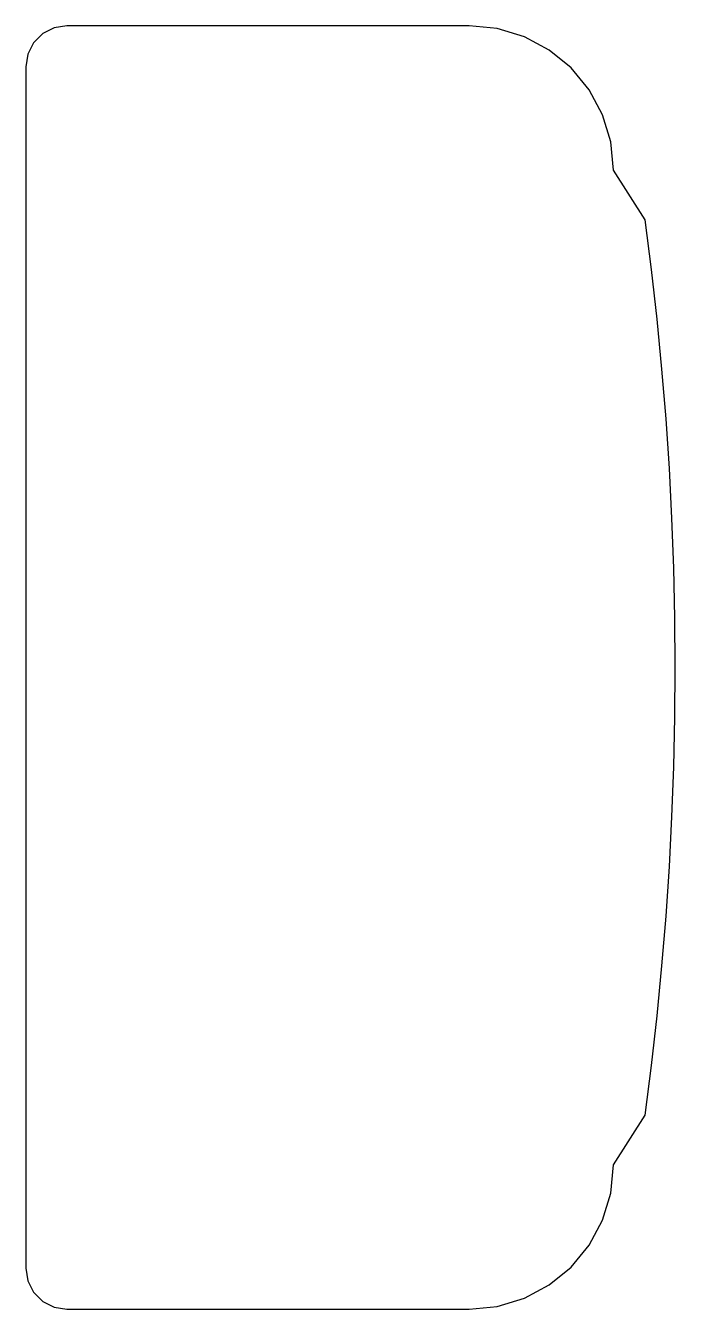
# Model space of a CAD drawing. Header units: metres. Extents: x 0 to 63, y 0 to 124.
import ezdxf

# ---------------------------------------------------------------- set-up
doc = ezdxf.new("R2010")
doc.units = ezdxf.units.M

msp = doc.modelspace()

# ---------------------------------------------------------------- linework, layer by layer
at = {"layer": 'EdgeCuts'}
for p, q in [((4, 124.46), (2.764, 124.264)), ((43, 124.46), (4, 124.46)), ((4, 124.46), (4, 124.46)), ((45.731, 124.191), (43, 124.46)), ((1.649, 123.696), (0.764, 122.811)), ((2.764, 124.264), (1.649, 123.696)), ((48.358, 123.394), (45.731, 124.191)), ((50.778, 122.101), (48.358, 123.394)), ((0.764, 122.811), (0.196, 121.696)), ((52.899, 120.359), (50.778, 122.101)), ((0.196, 121.696), (0, 120.46)), ((0, 120.46), (0, 4)), ((0, 120.46), (0, 120.46)), ((54.641, 118.238), (52.899, 120.359)), ((55.934, 115.818), (54.641, 118.238)), ((56.731, 113.191), (55.934, 115.818)), ((57, 110.46), (56.731, 113.191)), ((60.081, 105.637), (57, 110.46)), ((60.693, 100.814), (60.081, 105.637)), ((61.234, 95.991), (60.693, 100.814)), ((61.703, 91.168), (61.234, 95.991)), ((62.099, 86.345), (61.703, 91.168)), ((62.423, 81.522), (62.099, 86.345)), ((62.676, 76.699), (62.423, 81.522)), ((62.856, 71.876), (62.676, 76.699)), ((62.964, 67.053), (62.856, 71.876)), ((63, 62.23), (62.964, 67.053)), ((62.964, 57.407), (63, 62.23)), ((62.856, 52.584), (62.964, 57.407)), ((62.676, 47.761), (62.856, 52.584)), ((62.423, 42.938), (62.676, 47.761)), ((62.099, 38.115), (62.423, 42.938)), ((61.703, 33.292), (62.099, 38.115)), ((61.234, 28.469), (61.703, 33.292)), ((60.693, 23.646), (61.234, 28.469)), ((60.081, 18.823), (60.693, 23.646)), ((57, 14), (60.081, 18.823)), ((56.731, 11.269), (57, 14)), ((55.934, 8.642), (56.731, 11.269)), ((54.641, 6.222), (55.934, 8.642)), ((52.899, 4.101), (54.641, 6.222)), ((0, 4), (0, 4)), ((0, 4), (0.196, 2.764)), ((50.778, 2.359), (52.899, 4.101)), ((0.196, 2.764), (0.764, 1.649)), ((0.764, 1.649), (1.649, 0.764)), ((48.358, 1.066), (50.778, 2.359)), ((1.649, 0.764), (2.764, 0.196)), ((2.764, 0.196), (4, 0)), ((4, 0), (43, 0)), ((43, 0), (45.731, 0.269)), ((43, 0), (43, 0)), ((45.731, 0.269), (48.358, 1.066))]:
    msp.add_line(p, q, dxfattribs=at)

doc.saveas('drawing.dxf')
